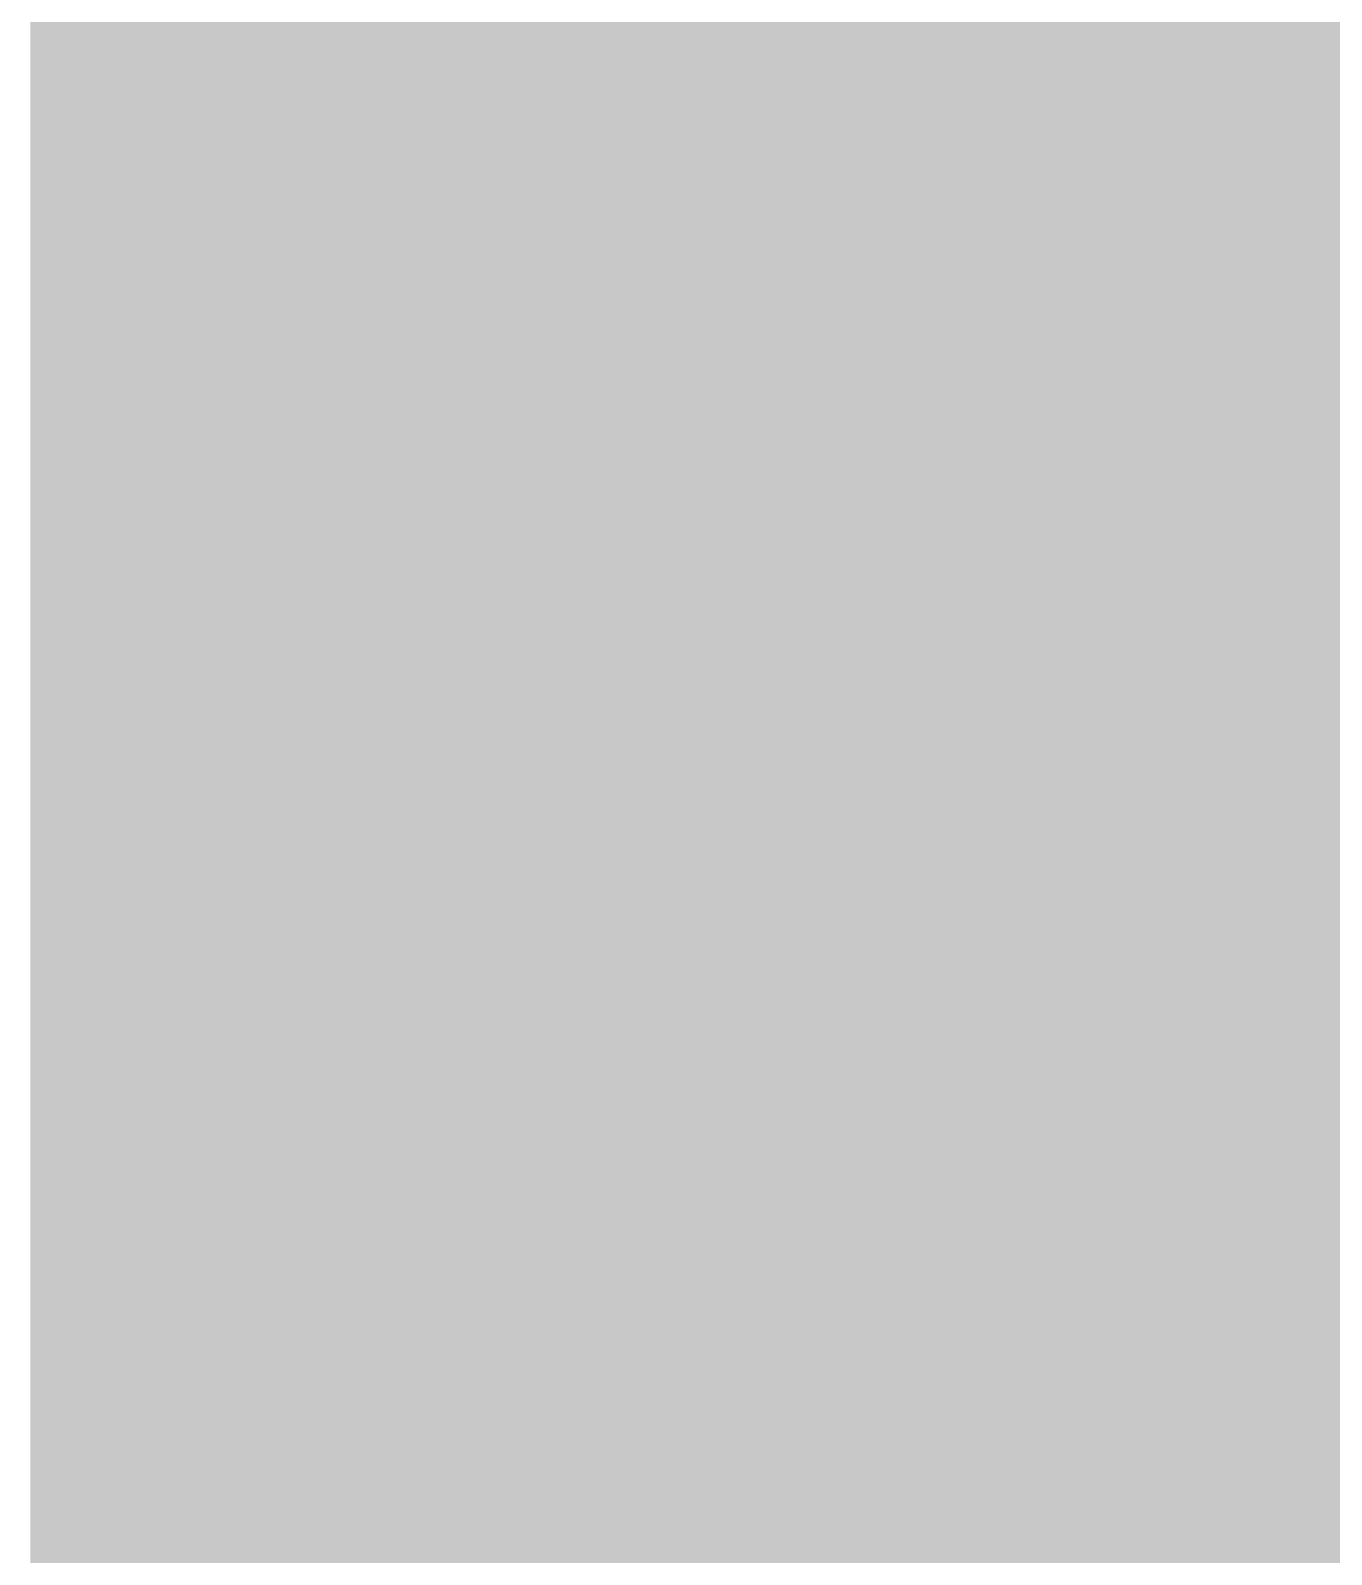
# Model space of a CAD drawing. Extents: x -0.1 to 65.1, y -1.2 to 30.1.
# Drawn here: x 27.2626 to 27.5554, y 5.6083 to 5.9512 of the extents above; entities that cross this region are included whole.
import ezdxf

# ---------------------------------------------------------------- set-up
doc = ezdxf.new("R2010")
doc.units = 0
doc.header["$MEASUREMENT"] = 0
doc.layers.get('0').update_dxf_attribs({"linetype": 'CONTINUOUS'})
doc.layers.add('2D_LINE_126', color=7, linetype='CONTINUOUS')

# ---------------------------------------------------------------- blocks, each defined once
blk = doc.blocks.new('DRAWING_63')
at = {"layer": '2D_LINE_126', "const_width": 0.0254}
for points in [[(-3.07467, -1.90881), (-3.07467, -1.89738), (-3.07467, -1.88595), (-3.07467, -1.87452), (-3.07467, -1.86309), (-3.07467, -1.85166), (-3.07467, -1.84023), (-3.07467, -1.8288), (-3.07467, -1.81737), (-3.07467, -1.80594), (-3.07467, -1.79451), (-3.07467, -1.78308), (-3.07467, -1.77165), (-3.07467, -1.76022), (-3.07467, -1.74879), (-3.07467, -1.73736), (-3.07467, -1.72593), (-3.07467, -1.7145), (-3.07467, -1.70307), (-3.07467, -1.69164), (-3.07467, -1.68021), (-3.07467, -1.66878), (-3.07467, -1.65735), (-3.07467, -1.64592), (-3.07467, -1.63449), (-3.07467, -1.62306), (-3.07467, -1.61163), (-3.07467, -1.6002), (-3.07467, -1.58877), (-3.07467, -1.57734), (-3.07467, -1.56591), (-3.07467, -1.55448), (-3.07467, -1.54305), (-3.07467, -1.53162)], [(-3.06324, -1.90881), (-3.06324, -1.89738), (-3.06324, -1.88595), (-3.06324, -1.87452), (-3.06324, -1.86309), (-3.06324, -1.85166), (-3.06324, -1.84023), (-3.06324, -1.8288), (-3.06324, -1.81737), (-3.06324, -1.80594), (-3.06324, -1.79451), (-3.06324, -1.78308), (-3.06324, -1.77165), (-3.06324, -1.76022), (-3.06324, -1.74879), (-3.06324, -1.73736), (-3.06324, -1.72593), (-3.06324, -1.7145), (-3.06324, -1.70307), (-3.06324, -1.69164), (-3.06324, -1.68021), (-3.06324, -1.66878), (-3.06324, -1.65735), (-3.06324, -1.64592), (-3.06324, -1.63449), (-3.06324, -1.62306), (-3.06324, -1.61163), (-3.06324, -1.6002), (-3.06324, -1.58877), (-3.06324, -1.57734), (-3.06324, -1.56591), (-3.06324, -1.55448), (-3.06324, -1.54305), (-3.06324, -1.53162)], [(-3.05181, -1.90881), (-3.05181, -1.89738), (-3.05181, -1.88595), (-3.05181, -1.87452), (-3.05181, -1.86309), (-3.05181, -1.85166), (-3.05181, -1.84023), (-3.05181, -1.8288), (-3.05181, -1.81737), (-3.05181, -1.80594), (-3.05181, -1.79451), (-3.05181, -1.78308), (-3.05181, -1.77165), (-3.05181, -1.76022), (-3.05181, -1.74879), (-3.05181, -1.73736), (-3.05181, -1.72593), (-3.05181, -1.7145), (-3.05181, -1.70307), (-3.05181, -1.69164), (-3.05181, -1.68021), (-3.05181, -1.66878), (-3.05181, -1.65735), (-3.05181, -1.64592), (-3.05181, -1.63449), (-3.05181, -1.62306), (-3.05181, -1.61163), (-3.05181, -1.6002), (-3.05181, -1.58877), (-3.05181, -1.57734), (-3.05181, -1.56591), (-3.05181, -1.55448), (-3.05181, -1.54305), (-3.05181, -1.53162)], [(-3.04038, -1.90881), (-3.04038, -1.89738), (-3.04038, -1.88595), (-3.04038, -1.87452), (-3.04038, -1.86309), (-3.04038, -1.85166), (-3.04038, -1.84023), (-3.04038, -1.8288), (-3.04038, -1.81737), (-3.04038, -1.80594), (-3.04038, -1.79451), (-3.04038, -1.78308), (-3.04038, -1.77165), (-3.04038, -1.76022), (-3.04038, -1.74879), (-3.04038, -1.73736), (-3.04038, -1.72593), (-3.04038, -1.7145), (-3.04038, -1.70307), (-3.04038, -1.69164), (-3.04038, -1.68021), (-3.04038, -1.66878), (-3.04038, -1.65735), (-3.04038, -1.64592), (-3.04038, -1.63449), (-3.04038, -1.62306), (-3.04038, -1.61163), (-3.04038, -1.6002), (-3.04038, -1.58877), (-3.04038, -1.57734), (-3.04038, -1.56591), (-3.04038, -1.55448), (-3.04038, -1.54305), (-3.04038, -1.53162)], [(-3.02895, -1.90881), (-3.02895, -1.89738), (-3.02895, -1.88595), (-3.02895, -1.87452), (-3.02895, -1.86309), (-3.02895, -1.85166), (-3.02895, -1.84023), (-3.02895, -1.8288), (-3.02895, -1.81737), (-3.02895, -1.80594), (-3.02895, -1.79451), (-3.02895, -1.78308), (-3.02895, -1.77165), (-3.02895, -1.76022), (-3.02895, -1.74879), (-3.02895, -1.73736), (-3.02895, -1.72593), (-3.02895, -1.7145), (-3.02895, -1.70307), (-3.02895, -1.69164), (-3.02895, -1.68021), (-3.02895, -1.66878), (-3.02895, -1.65735), (-3.02895, -1.64592), (-3.02895, -1.63449), (-3.02895, -1.62306), (-3.02895, -1.61163), (-3.02895, -1.6002), (-3.02895, -1.58877), (-3.02895, -1.57734), (-3.02895, -1.56591), (-3.02895, -1.55448), (-3.02895, -1.54305), (-3.02895, -1.53162)], [(-3.01752, -1.90881), (-3.01752, -1.89738), (-3.01752, -1.88595), (-3.01752, -1.87452), (-3.01752, -1.86309), (-3.01752, -1.85166), (-3.01752, -1.84023), (-3.01752, -1.8288), (-3.01752, -1.81737), (-3.01752, -1.80594), (-3.01752, -1.79451), (-3.01752, -1.78308), (-3.01752, -1.77165), (-3.01752, -1.76022), (-3.01752, -1.74879), (-3.01752, -1.73736), (-3.01752, -1.72593), (-3.01752, -1.7145), (-3.01752, -1.70307), (-3.01752, -1.69164), (-3.01752, -1.68021), (-3.01752, -1.66878), (-3.01752, -1.65735), (-3.01752, -1.64592), (-3.01752, -1.63449), (-3.01752, -1.62306), (-3.01752, -1.61163), (-3.01752, -1.6002), (-3.01752, -1.58877), (-3.01752, -1.57734), (-3.01752, -1.56591), (-3.01752, -1.55448), (-3.01752, -1.54305), (-3.01752, -1.53162)], [(-3.00609, -1.90881), (-3.00609, -1.89738), (-3.00609, -1.88595), (-3.00609, -1.87452), (-3.00609, -1.86309), (-3.00609, -1.85166), (-3.00609, -1.84023), (-3.00609, -1.8288), (-3.00609, -1.81737), (-3.00609, -1.80594), (-3.00609, -1.79451), (-3.00609, -1.78308), (-3.00609, -1.77165), (-3.00609, -1.76022), (-3.00609, -1.74879), (-3.00609, -1.73736), (-3.00609, -1.72593), (-3.00609, -1.7145), (-3.00609, -1.70307), (-3.00609, -1.69164), (-3.00609, -1.68021), (-3.00609, -1.66878), (-3.00609, -1.65735), (-3.00609, -1.64592), (-3.00609, -1.63449), (-3.00609, -1.62306), (-3.00609, -1.61163), (-3.00609, -1.6002), (-3.00609, -1.58877), (-3.00609, -1.57734), (-3.00609, -1.56591), (-3.00609, -1.55448), (-3.00609, -1.54305), (-3.00609, -1.53162)], [(-2.99466, -1.90881), (-2.99466, -1.89738), (-2.99466, -1.88595), (-2.99466, -1.87452), (-2.99466, -1.86309), (-2.99466, -1.85166), (-2.99466, -1.84023), (-2.99466, -1.8288), (-2.99466, -1.81737), (-2.99466, -1.80594), (-2.99466, -1.79451), (-2.99466, -1.78308), (-2.99466, -1.77165), (-2.99466, -1.76022), (-2.99466, -1.74879), (-2.99466, -1.73736), (-2.99466, -1.72593), (-2.99466, -1.7145), (-2.99466, -1.70307), (-2.99466, -1.69164), (-2.99466, -1.68021), (-2.99466, -1.66878), (-2.99466, -1.65735), (-2.99466, -1.64592), (-2.99466, -1.63449), (-2.99466, -1.62306), (-2.99466, -1.61163), (-2.99466, -1.6002), (-2.99466, -1.58877), (-2.99466, -1.57734), (-2.99466, -1.56591), (-2.99466, -1.55448), (-2.99466, -1.54305), (-2.99466, -1.53162)], [(-2.98323, -1.90881), (-2.98323, -1.89738), (-2.98323, -1.88595), (-2.98323, -1.87452), (-2.98323, -1.86309), (-2.98323, -1.85166), (-2.98323, -1.84023), (-2.98323, -1.8288), (-2.98323, -1.81737), (-2.98323, -1.80594), (-2.98323, -1.79451), (-2.98323, -1.78308), (-2.98323, -1.77165), (-2.98323, -1.76022), (-2.98323, -1.74879), (-2.98323, -1.73736), (-2.98323, -1.72593), (-2.98323, -1.7145), (-2.98323, -1.70307), (-2.98323, -1.69164), (-2.98323, -1.68021), (-2.98323, -1.66878), (-2.98323, -1.65735), (-2.98323, -1.64592), (-2.98323, -1.63449), (-2.98323, -1.62306), (-2.98323, -1.61163), (-2.98323, -1.6002), (-2.98323, -1.58877), (-2.98323, -1.57734), (-2.98323, -1.56591), (-2.98323, -1.55448), (-2.98323, -1.54305), (-2.98323, -1.53162)], [(-2.9718, -1.90881), (-2.9718, -1.89738), (-2.9718, -1.88595), (-2.9718, -1.87452), (-2.9718, -1.86309), (-2.9718, -1.85166), (-2.9718, -1.84023), (-2.9718, -1.8288), (-2.9718, -1.81737), (-2.9718, -1.80594), (-2.9718, -1.79451), (-2.9718, -1.78308), (-2.9718, -1.77165), (-2.9718, -1.76022), (-2.9718, -1.74879), (-2.9718, -1.73736), (-2.9718, -1.72593), (-2.9718, -1.7145), (-2.9718, -1.70307), (-2.9718, -1.69164), (-2.9718, -1.68021), (-2.9718, -1.66878), (-2.9718, -1.65735), (-2.9718, -1.64592), (-2.9718, -1.63449), (-2.9718, -1.62306), (-2.9718, -1.61163), (-2.9718, -1.6002), (-2.9718, -1.58877), (-2.9718, -1.57734), (-2.9718, -1.56591), (-2.9718, -1.55448), (-2.9718, -1.54305), (-2.9718, -1.53162)], [(-2.96037, -1.90881), (-2.96037, -1.89738), (-2.96037, -1.88595), (-2.96037, -1.87452), (-2.96037, -1.86309), (-2.96037, -1.85166), (-2.96037, -1.84023), (-2.96037, -1.8288), (-2.96037, -1.81737), (-2.96037, -1.80594), (-2.96037, -1.79451), (-2.96037, -1.78308), (-2.96037, -1.77165), (-2.96037, -1.76022), (-2.96037, -1.74879), (-2.96037, -1.73736), (-2.96037, -1.72593), (-2.96037, -1.7145), (-2.96037, -1.70307), (-2.96037, -1.69164), (-2.96037, -1.68021), (-2.96037, -1.66878), (-2.96037, -1.65735), (-2.96037, -1.64592), (-2.96037, -1.63449), (-2.96037, -1.62306), (-2.96037, -1.61163), (-2.96037, -1.6002), (-2.96037, -1.58877), (-2.96037, -1.57734), (-2.96037, -1.56591), (-2.96037, -1.55448), (-2.96037, -1.54305), (-2.96037, -1.53162)], [(-2.94894, -1.90881), (-2.94894, -1.89738), (-2.94894, -1.88595), (-2.94894, -1.87452), (-2.94894, -1.86309), (-2.94894, -1.85166), (-2.94894, -1.84023), (-2.94894, -1.8288), (-2.94894, -1.81737), (-2.94894, -1.80594), (-2.94894, -1.79451), (-2.94894, -1.78308), (-2.94894, -1.77165), (-2.94894, -1.76022), (-2.94894, -1.74879), (-2.94894, -1.73736), (-2.94894, -1.72593), (-2.94894, -1.7145), (-2.94894, -1.70307), (-2.94894, -1.69164), (-2.94894, -1.68021), (-2.94894, -1.66878), (-2.94894, -1.65735), (-2.94894, -1.64592), (-2.94894, -1.63449), (-2.94894, -1.62306), (-2.94894, -1.61163), (-2.94894, -1.6002), (-2.94894, -1.58877), (-2.94894, -1.57734), (-2.94894, -1.56591), (-2.94894, -1.55448), (-2.94894, -1.54305), (-2.94894, -1.53162)], [(-2.93751, -1.90881), (-2.93751, -1.89738), (-2.93751, -1.88595), (-2.93751, -1.87452), (-2.93751, -1.86309), (-2.93751, -1.85166), (-2.93751, -1.84023), (-2.93751, -1.8288), (-2.93751, -1.81737), (-2.93751, -1.80594), (-2.93751, -1.79451), (-2.93751, -1.78308), (-2.93751, -1.77165), (-2.93751, -1.76022), (-2.93751, -1.74879), (-2.93751, -1.73736), (-2.93751, -1.72593), (-2.93751, -1.7145), (-2.93751, -1.70307), (-2.93751, -1.69164), (-2.93751, -1.68021), (-2.93751, -1.66878), (-2.93751, -1.65735), (-2.93751, -1.64592), (-2.93751, -1.63449), (-2.93751, -1.62306), (-2.93751, -1.61163), (-2.93751, -1.6002), (-2.93751, -1.58877), (-2.93751, -1.57734), (-2.93751, -1.56591), (-2.93751, -1.55448), (-2.93751, -1.54305), (-2.93751, -1.53162)], [(-2.92608, -1.90881), (-2.92608, -1.89738), (-2.92608, -1.88595), (-2.92608, -1.87452), (-2.92608, -1.86309), (-2.92608, -1.85166), (-2.92608, -1.84023), (-2.92608, -1.8288), (-2.92608, -1.81737), (-2.92608, -1.80594), (-2.92608, -1.79451), (-2.92608, -1.78308), (-2.92608, -1.77165), (-2.92608, -1.76022), (-2.92608, -1.74879), (-2.92608, -1.73736), (-2.92608, -1.72593), (-2.92608, -1.7145), (-2.92608, -1.70307), (-2.92608, -1.69164), (-2.92608, -1.68021), (-2.92608, -1.66878), (-2.92608, -1.65735), (-2.92608, -1.64592), (-2.92608, -1.63449), (-2.92608, -1.62306), (-2.92608, -1.61163), (-2.92608, -1.6002), (-2.92608, -1.58877), (-2.92608, -1.57734), (-2.92608, -1.56591), (-2.92608, -1.55448), (-2.92608, -1.54305), (-2.92608, -1.53162)], [(-2.91465, -1.90881), (-2.91465, -1.89738), (-2.91465, -1.88595), (-2.91465, -1.87452), (-2.91465, -1.86309), (-2.91465, -1.85166), (-2.91465, -1.84023), (-2.91465, -1.8288), (-2.91465, -1.81737), (-2.91465, -1.80594), (-2.91465, -1.79451), (-2.91465, -1.78308), (-2.91465, -1.77165), (-2.91465, -1.76022), (-2.91465, -1.74879), (-2.91465, -1.73736), (-2.91465, -1.72593), (-2.91465, -1.7145), (-2.91465, -1.70307), (-2.91465, -1.69164), (-2.91465, -1.68021), (-2.91465, -1.66878), (-2.91465, -1.65735), (-2.91465, -1.64592), (-2.91465, -1.63449), (-2.91465, -1.62306), (-2.91465, -1.61163), (-2.91465, -1.6002), (-2.91465, -1.58877), (-2.91465, -1.57734), (-2.91465, -1.56591), (-2.91465, -1.55448), (-2.91465, -1.54305), (-2.91465, -1.53162)], [(-2.90322, -1.90881), (-2.90322, -1.89738), (-2.90322, -1.88595), (-2.90322, -1.87452), (-2.90322, -1.86309), (-2.90322, -1.85166), (-2.90322, -1.84023), (-2.90322, -1.8288), (-2.90322, -1.81737), (-2.90322, -1.80594), (-2.90322, -1.79451), (-2.90322, -1.78308), (-2.90322, -1.77165), (-2.90322, -1.76022), (-2.90322, -1.74879), (-2.90322, -1.73736), (-2.90322, -1.72593), (-2.90322, -1.7145), (-2.90322, -1.70307), (-2.90322, -1.69164), (-2.90322, -1.68021), (-2.90322, -1.66878), (-2.90322, -1.65735), (-2.90322, -1.64592), (-2.90322, -1.63449), (-2.90322, -1.62306), (-2.90322, -1.61163), (-2.90322, -1.6002), (-2.90322, -1.58877), (-2.90322, -1.57734), (-2.90322, -1.56591), (-2.90322, -1.55448), (-2.90322, -1.54305), (-2.90322, -1.53162)], [(-2.89179, -1.90881), (-2.89179, -1.89738), (-2.89179, -1.88595), (-2.89179, -1.87452), (-2.89179, -1.86309), (-2.89179, -1.85166), (-2.89179, -1.84023), (-2.89179, -1.8288), (-2.89179, -1.81737), (-2.89179, -1.80594), (-2.89179, -1.79451), (-2.89179, -1.78308), (-2.89179, -1.77165), (-2.89179, -1.76022), (-2.89179, -1.74879), (-2.89179, -1.73736), (-2.89179, -1.72593), (-2.89179, -1.7145), (-2.89179, -1.70307), (-2.89179, -1.69164), (-2.89179, -1.68021), (-2.89179, -1.66878), (-2.89179, -1.65735), (-2.89179, -1.64592), (-2.89179, -1.63449), (-2.89179, -1.62306), (-2.89179, -1.61163), (-2.89179, -1.6002), (-2.89179, -1.58877), (-2.89179, -1.57734), (-2.89179, -1.56591), (-2.89179, -1.55448), (-2.89179, -1.54305), (-2.89179, -1.53162)], [(-2.88036, -1.90881), (-2.88036, -1.89738), (-2.88036, -1.88595), (-2.88036, -1.87452), (-2.88036, -1.86309), (-2.88036, -1.85166), (-2.88036, -1.84023), (-2.88036, -1.8288), (-2.88036, -1.81737), (-2.88036, -1.80594), (-2.88036, -1.79451), (-2.88036, -1.78308), (-2.88036, -1.77165), (-2.88036, -1.76022), (-2.88036, -1.74879), (-2.88036, -1.73736), (-2.88036, -1.72593), (-2.88036, -1.7145), (-2.88036, -1.70307), (-2.88036, -1.69164), (-2.88036, -1.68021), (-2.88036, -1.66878), (-2.88036, -1.65735), (-2.88036, -1.64592), (-2.88036, -1.63449), (-2.88036, -1.62306), (-2.88036, -1.61163), (-2.88036, -1.6002), (-2.88036, -1.58877), (-2.88036, -1.57734), (-2.88036, -1.56591), (-2.88036, -1.55448), (-2.88036, -1.54305), (-2.88036, -1.53162)], [(-2.86893, -1.90881), (-2.86893, -1.89738), (-2.86893, -1.88595), (-2.86893, -1.87452), (-2.86893, -1.86309), (-2.86893, -1.85166), (-2.86893, -1.84023), (-2.86893, -1.8288), (-2.86893, -1.81737), (-2.86893, -1.80594), (-2.86893, -1.79451), (-2.86893, -1.78308), (-2.86893, -1.77165), (-2.86893, -1.76022), (-2.86893, -1.74879), (-2.86893, -1.73736), (-2.86893, -1.72593), (-2.86893, -1.7145), (-2.86893, -1.70307), (-2.86893, -1.69164), (-2.86893, -1.68021), (-2.86893, -1.66878), (-2.86893, -1.65735), (-2.86893, -1.64592), (-2.86893, -1.63449), (-2.86893, -1.62306), (-2.86893, -1.61163), (-2.86893, -1.6002), (-2.86893, -1.58877), (-2.86893, -1.57734), (-2.86893, -1.56591), (-2.86893, -1.55448), (-2.86893, -1.54305), (-2.86893, -1.53162)], [(-2.8575, -1.90881), (-2.8575, -1.89738), (-2.8575, -1.88595), (-2.8575, -1.87452), (-2.8575, -1.86309), (-2.8575, -1.85166), (-2.8575, -1.84023), (-2.8575, -1.8288), (-2.8575, -1.81737), (-2.8575, -1.80594), (-2.8575, -1.79451), (-2.8575, -1.78308), (-2.8575, -1.77165), (-2.8575, -1.76022), (-2.8575, -1.74879), (-2.8575, -1.73736), (-2.8575, -1.72593), (-2.8575, -1.7145), (-2.8575, -1.70307), (-2.8575, -1.69164), (-2.8575, -1.68021), (-2.8575, -1.66878), (-2.8575, -1.65735), (-2.8575, -1.64592), (-2.8575, -1.63449), (-2.8575, -1.62306), (-2.8575, -1.61163), (-2.8575, -1.6002), (-2.8575, -1.58877), (-2.8575, -1.57734), (-2.8575, -1.56591), (-2.8575, -1.55448), (-2.8575, -1.54305), (-2.8575, -1.53162)], [(-2.84607, -1.90881), (-2.84607, -1.89738), (-2.84607, -1.88595), (-2.84607, -1.87452), (-2.84607, -1.86309), (-2.84607, -1.85166), (-2.84607, -1.84023), (-2.84607, -1.8288), (-2.84607, -1.81737), (-2.84607, -1.80594), (-2.84607, -1.79451), (-2.84607, -1.78308), (-2.84607, -1.77165), (-2.84607, -1.76022), (-2.84607, -1.74879), (-2.84607, -1.73736), (-2.84607, -1.72593), (-2.84607, -1.7145), (-2.84607, -1.70307), (-2.84607, -1.69164), (-2.84607, -1.68021), (-2.84607, -1.66878), (-2.84607, -1.65735), (-2.84607, -1.64592), (-2.84607, -1.63449), (-2.84607, -1.62306), (-2.84607, -1.61163), (-2.84607, -1.6002), (-2.84607, -1.58877), (-2.84607, -1.57734), (-2.84607, -1.56591), (-2.84607, -1.55448), (-2.84607, -1.54305), (-2.84607, -1.53162)], [(-2.83464, -1.90881), (-2.83464, -1.89738), (-2.83464, -1.88595), (-2.83464, -1.87452), (-2.83464, -1.86309), (-2.83464, -1.85166), (-2.83464, -1.84023), (-2.83464, -1.8288), (-2.83464, -1.81737), (-2.83464, -1.80594), (-2.83464, -1.79451), (-2.83464, -1.78308), (-2.83464, -1.77165), (-2.83464, -1.76022), (-2.83464, -1.74879), (-2.83464, -1.73736), (-2.83464, -1.72593), (-2.83464, -1.7145), (-2.83464, -1.70307), (-2.83464, -1.69164), (-2.83464, -1.68021), (-2.83464, -1.66878), (-2.83464, -1.65735), (-2.83464, -1.64592), (-2.83464, -1.63449), (-2.83464, -1.62306), (-2.83464, -1.61163), (-2.83464, -1.6002), (-2.83464, -1.58877), (-2.83464, -1.57734), (-2.83464, -1.56591), (-2.83464, -1.55448), (-2.83464, -1.54305), (-2.83464, -1.53162)], [(-2.82321, -1.90881), (-2.82321, -1.89738), (-2.82321, -1.88595), (-2.82321, -1.87452), (-2.82321, -1.86309), (-2.82321, -1.85166), (-2.82321, -1.84023), (-2.82321, -1.8288), (-2.82321, -1.81737), (-2.82321, -1.80594), (-2.82321, -1.79451), (-2.82321, -1.78308), (-2.82321, -1.77165), (-2.82321, -1.76022), (-2.82321, -1.74879), (-2.82321, -1.73736), (-2.82321, -1.72593), (-2.82321, -1.7145), (-2.82321, -1.70307), (-2.82321, -1.69164), (-2.82321, -1.68021), (-2.82321, -1.66878), (-2.82321, -1.65735), (-2.82321, -1.64592), (-2.82321, -1.63449), (-2.82321, -1.62306), (-2.82321, -1.61163), (-2.82321, -1.6002), (-2.82321, -1.58877), (-2.82321, -1.57734), (-2.82321, -1.56591), (-2.82321, -1.55448), (-2.82321, -1.54305), (-2.82321, -1.53162)], [(-2.80035, -1.90881), (-2.80035, -1.89738), (-2.80035, -1.88595), (-2.80035, -1.87452), (-2.80035, -1.86309), (-2.80035, -1.85166), (-2.80035, -1.84023), (-2.80035, -1.8288), (-2.80035, -1.81737), (-2.80035, -1.80594), (-2.80035, -1.79451), (-2.80035, -1.78308), (-2.80035, -1.77165), (-2.80035, -1.76022), (-2.80035, -1.74879), (-2.80035, -1.73736), (-2.80035, -1.72593), (-2.80035, -1.7145), (-2.80035, -1.70307), (-2.80035, -1.69164), (-2.80035, -1.68021), (-2.80035, -1.66878), (-2.80035, -1.65735), (-2.80035, -1.64592), (-2.80035, -1.63449), (-2.80035, -1.62306), (-2.80035, -1.61163), (-2.80035, -1.6002), (-2.80035, -1.58877), (-2.80035, -1.57734), (-2.80035, -1.56591), (-2.80035, -1.55448), (-2.80035, -1.54305), (-2.80035, -1.53162)], [(-2.78892, -1.90881), (-2.78892, -1.89738), (-2.78892, -1.88595), (-2.78892, -1.87452), (-2.78892, -1.86309), (-2.78892, -1.85166), (-2.78892, -1.84023), (-2.78892, -1.8288), (-2.78892, -1.81737), (-2.78892, -1.80594), (-2.78892, -1.79451), (-2.78892, -1.78308), (-2.78892, -1.77165), (-2.78892, -1.76022), (-2.78892, -1.74879), (-2.78892, -1.73736), (-2.78892, -1.72593), (-2.78892, -1.7145), (-2.78892, -1.70307), (-2.78892, -1.69164), (-2.78892, -1.68021), (-2.78892, -1.66878), (-2.78892, -1.65735), (-2.78892, -1.64592), (-2.78892, -1.63449), (-2.78892, -1.62306), (-2.78892, -1.61163), (-2.78892, -1.6002), (-2.78892, -1.58877), (-2.78892, -1.57734), (-2.78892, -1.56591), (-2.78892, -1.55448), (-2.78892, -1.54305), (-2.78892, -1.53162)], [(-2.77749, -1.54305), (-2.78892, -1.54305), (-2.80035, -1.54305), (-2.81178, -1.54305), (-2.81178, -1.53162)], [(-2.77749, -1.55448), (-2.78892, -1.55448), (-2.80035, -1.55448), (-2.81178, -1.55448), (-2.81178, -1.54305), (-2.82321, -1.54305), (-2.83464, -1.54305), (-2.84607, -1.54305), (-2.8575, -1.54305), (-2.86893, -1.54305), (-2.88036, -1.54305), (-2.89179, -1.54305), (-2.90322, -1.54305), (-2.91465, -1.54305), (-2.92608, -1.54305), (-2.93751, -1.54305), (-2.94894, -1.54305), (-2.96037, -1.54305), (-2.9718, -1.54305), (-2.98323, -1.54305), (-2.99466, -1.54305), (-3.00609, -1.54305), (-3.01752, -1.54305), (-3.02895, -1.54305), (-3.04038, -1.54305), (-3.05181, -1.54305), (-3.06324, -1.54305), (-3.07467, -1.54305)], [(-2.77749, -1.56591), (-2.78892, -1.56591), (-2.80035, -1.56591), (-2.81178, -1.56591), (-2.81178, -1.55448), (-2.82321, -1.55448), (-2.83464, -1.55448), (-2.84607, -1.55448), (-2.8575, -1.55448), (-2.86893, -1.55448), (-2.88036, -1.55448), (-2.89179, -1.55448), (-2.90322, -1.55448), (-2.91465, -1.55448), (-2.92608, -1.55448), (-2.93751, -1.55448), (-2.94894, -1.55448), (-2.96037, -1.55448), (-2.9718, -1.55448), (-2.98323, -1.55448), (-2.99466, -1.55448), (-3.00609, -1.55448), (-3.01752, -1.55448), (-3.02895, -1.55448), (-3.04038, -1.55448), (-3.05181, -1.55448), (-3.06324, -1.55448), (-3.07467, -1.55448)], [(-2.77749, -1.57734), (-2.78892, -1.57734), (-2.80035, -1.57734), (-2.81178, -1.57734), (-2.81178, -1.56591), (-2.82321, -1.56591), (-2.83464, -1.56591), (-2.84607, -1.56591), (-2.8575, -1.56591), (-2.86893, -1.56591), (-2.88036, -1.56591), (-2.89179, -1.56591), (-2.90322, -1.56591), (-2.91465, -1.56591), (-2.92608, -1.56591), (-2.93751, -1.56591), (-2.94894, -1.56591), (-2.96037, -1.56591), (-2.9718, -1.56591), (-2.98323, -1.56591), (-2.99466, -1.56591), (-3.00609, -1.56591), (-3.01752, -1.56591), (-3.02895, -1.56591), (-3.04038, -1.56591), (-3.05181, -1.56591), (-3.06324, -1.56591), (-3.07467, -1.56591)], [(-2.77749, -1.58877), (-2.78892, -1.58877), (-2.80035, -1.58877), (-2.81178, -1.58877), (-2.81178, -1.57734), (-2.82321, -1.57734), (-2.83464, -1.57734), (-2.84607, -1.57734), (-2.8575, -1.57734), (-2.86893, -1.57734), (-2.88036, -1.57734), (-2.89179, -1.57734), (-2.90322, -1.57734), (-2.91465, -1.57734), (-2.92608, -1.57734), (-2.93751, -1.57734), (-2.94894, -1.57734), (-2.96037, -1.57734), (-2.9718, -1.57734), (-2.98323, -1.57734), (-2.99466, -1.57734), (-3.00609, -1.57734), (-3.01752, -1.57734), (-3.02895, -1.57734), (-3.04038, -1.57734), (-3.05181, -1.57734), (-3.06324, -1.57734), (-3.07467, -1.57734)], [(-2.77749, -1.6002), (-2.78892, -1.6002), (-2.80035, -1.6002), (-2.81178, -1.6002), (-2.81178, -1.58877), (-2.82321, -1.58877), (-2.83464, -1.58877), (-2.84607, -1.58877), (-2.8575, -1.58877), (-2.86893, -1.58877), (-2.88036, -1.58877), (-2.89179, -1.58877), (-2.90322, -1.58877), (-2.91465, -1.58877), (-2.92608, -1.58877), (-2.93751, -1.58877), (-2.94894, -1.58877), (-2.96037, -1.58877), (-2.9718, -1.58877), (-2.98323, -1.58877), (-2.99466, -1.58877), (-3.00609, -1.58877), (-3.01752, -1.58877), (-3.02895, -1.58877), (-3.04038, -1.58877), (-3.05181, -1.58877), (-3.06324, -1.58877), (-3.07467, -1.58877)], [(-2.77749, -1.61163), (-2.78892, -1.61163), (-2.80035, -1.61163), (-2.81178, -1.61163), (-2.81178, -1.6002), (-2.82321, -1.6002), (-2.83464, -1.6002), (-2.84607, -1.6002), (-2.8575, -1.6002), (-2.86893, -1.6002), (-2.88036, -1.6002), (-2.89179, -1.6002), (-2.90322, -1.6002), (-2.91465, -1.6002), (-2.92608, -1.6002), (-2.93751, -1.6002), (-2.94894, -1.6002), (-2.96037, -1.6002), (-2.9718, -1.6002), (-2.98323, -1.6002), (-2.99466, -1.6002), (-3.00609, -1.6002), (-3.01752, -1.6002), (-3.02895, -1.6002), (-3.04038, -1.6002), (-3.05181, -1.6002), (-3.06324, -1.6002), (-3.07467, -1.6002)], [(-2.77749, -1.62306), (-2.78892, -1.62306), (-2.80035, -1.62306), (-2.81178, -1.62306), (-2.81178, -1.61163), (-2.82321, -1.61163), (-2.83464, -1.61163), (-2.84607, -1.61163), (-2.8575, -1.61163), (-2.86893, -1.61163), (-2.88036, -1.61163), (-2.89179, -1.61163), (-2.90322, -1.61163), (-2.91465, -1.61163), (-2.92608, -1.61163), (-2.93751, -1.61163), (-2.94894, -1.61163), (-2.96037, -1.61163), (-2.9718, -1.61163), (-2.98323, -1.61163), (-2.99466, -1.61163), (-3.00609, -1.61163), (-3.01752, -1.61163), (-3.02895, -1.61163), (-3.04038, -1.61163), (-3.05181, -1.61163), (-3.06324, -1.61163), (-3.07467, -1.61163)], [(-2.77749, -1.63449), (-2.78892, -1.63449), (-2.80035, -1.63449), (-2.81178, -1.63449), (-2.81178, -1.62306), (-2.82321, -1.62306), (-2.83464, -1.62306), (-2.84607, -1.62306), (-2.8575, -1.62306), (-2.86893, -1.62306), (-2.88036, -1.62306), (-2.89179, -1.62306), (-2.90322, -1.62306), (-2.91465, -1.62306), (-2.92608, -1.62306), (-2.93751, -1.62306), (-2.94894, -1.62306), (-2.96037, -1.62306), (-2.9718, -1.62306), (-2.98323, -1.62306), (-2.99466, -1.62306), (-3.00609, -1.62306), (-3.01752, -1.62306), (-3.02895, -1.62306), (-3.04038, -1.62306), (-3.05181, -1.62306), (-3.06324, -1.62306), (-3.07467, -1.62306)], [(-2.77749, -1.64592), (-2.78892, -1.64592), (-2.80035, -1.64592), (-2.81178, -1.64592), (-2.81178, -1.63449), (-2.82321, -1.63449), (-2.83464, -1.63449), (-2.84607, -1.63449), (-2.8575, -1.63449), (-2.86893, -1.63449), (-2.88036, -1.63449), (-2.89179, -1.63449), (-2.90322, -1.63449), (-2.91465, -1.63449), (-2.92608, -1.63449), (-2.93751, -1.63449), (-2.94894, -1.63449), (-2.96037, -1.63449), (-2.9718, -1.63449), (-2.98323, -1.63449), (-2.99466, -1.63449), (-3.00609, -1.63449), (-3.01752, -1.63449), (-3.02895, -1.63449), (-3.04038, -1.63449), (-3.05181, -1.63449), (-3.06324, -1.63449), (-3.07467, -1.63449)], [(-2.77749, -1.65735), (-2.78892, -1.65735), (-2.80035, -1.65735), (-2.81178, -1.65735), (-2.81178, -1.64592), (-2.82321, -1.64592), (-2.83464, -1.64592), (-2.84607, -1.64592), (-2.8575, -1.64592), (-2.86893, -1.64592), (-2.88036, -1.64592), (-2.89179, -1.64592), (-2.90322, -1.64592), (-2.91465, -1.64592), (-2.92608, -1.64592), (-2.93751, -1.64592), (-2.94894, -1.64592), (-2.96037, -1.64592), (-2.9718, -1.64592), (-2.98323, -1.64592), (-2.99466, -1.64592), (-3.00609, -1.64592), (-3.01752, -1.64592), (-3.02895, -1.64592), (-3.04038, -1.64592), (-3.05181, -1.64592), (-3.06324, -1.64592), (-3.07467, -1.64592)], [(-2.77749, -1.66878), (-2.78892, -1.66878), (-2.80035, -1.66878), (-2.81178, -1.66878), (-2.81178, -1.65735), (-2.82321, -1.65735), (-2.83464, -1.65735), (-2.84607, -1.65735), (-2.8575, -1.65735), (-2.86893, -1.65735), (-2.88036, -1.65735), (-2.89179, -1.65735), (-2.90322, -1.65735), (-2.91465, -1.65735), (-2.92608, -1.65735), (-2.93751, -1.65735), (-2.94894, -1.65735), (-2.96037, -1.65735), (-2.9718, -1.65735), (-2.98323, -1.65735), (-2.99466, -1.65735), (-3.00609, -1.65735), (-3.01752, -1.65735), (-3.02895, -1.65735), (-3.04038, -1.65735), (-3.05181, -1.65735), (-3.06324, -1.65735), (-3.07467, -1.65735)], [(-2.77749, -1.68021), (-2.78892, -1.68021), (-2.80035, -1.68021), (-2.81178, -1.68021), (-2.81178, -1.66878), (-2.82321, -1.66878), (-2.83464, -1.66878), (-2.84607, -1.66878), (-2.8575, -1.66878), (-2.86893, -1.66878), (-2.88036, -1.66878), (-2.89179, -1.66878), (-2.90322, -1.66878), (-2.91465, -1.66878), (-2.92608, -1.66878), (-2.93751, -1.66878), (-2.94894, -1.66878), (-2.96037, -1.66878), (-2.9718, -1.66878), (-2.98323, -1.66878), (-2.99466, -1.66878), (-3.00609, -1.66878), (-3.01752, -1.66878), (-3.02895, -1.66878), (-3.04038, -1.66878), (-3.05181, -1.66878), (-3.06324, -1.66878), (-3.07467, -1.66878)], [(-2.77749, -1.69164), (-2.78892, -1.69164), (-2.80035, -1.69164), (-2.81178, -1.69164), (-2.81178, -1.68021), (-2.82321, -1.68021), (-2.83464, -1.68021), (-2.84607, -1.68021), (-2.8575, -1.68021), (-2.86893, -1.68021), (-2.88036, -1.68021), (-2.89179, -1.68021), (-2.90322, -1.68021), (-2.91465, -1.68021), (-2.92608, -1.68021), (-2.93751, -1.68021), (-2.94894, -1.68021), (-2.96037, -1.68021), (-2.9718, -1.68021), (-2.98323, -1.68021), (-2.99466, -1.68021), (-3.00609, -1.68021), (-3.01752, -1.68021), (-3.02895, -1.68021), (-3.04038, -1.68021), (-3.05181, -1.68021), (-3.06324, -1.68021), (-3.07467, -1.68021)], [(-2.77749, -1.70307), (-2.78892, -1.70307), (-2.80035, -1.70307), (-2.81178, -1.70307), (-2.81178, -1.69164), (-2.82321, -1.69164), (-2.83464, -1.69164), (-2.84607, -1.69164), (-2.8575, -1.69164), (-2.86893, -1.69164), (-2.88036, -1.69164), (-2.89179, -1.69164), (-2.90322, -1.69164), (-2.91465, -1.69164), (-2.92608, -1.69164), (-2.93751, -1.69164), (-2.94894, -1.69164), (-2.96037, -1.69164), (-2.9718, -1.69164), (-2.98323, -1.69164), (-2.99466, -1.69164), (-3.00609, -1.69164), (-3.01752, -1.69164), (-3.02895, -1.69164), (-3.04038, -1.69164), (-3.05181, -1.69164), (-3.06324, -1.69164), (-3.07467, -1.69164)], [(-2.77749, -1.7145), (-2.78892, -1.7145), (-2.80035, -1.7145), (-2.81178, -1.7145), (-2.81178, -1.70307), (-2.82321, -1.70307), (-2.83464, -1.70307), (-2.84607, -1.70307), (-2.8575, -1.70307), (-2.86893, -1.70307), (-2.88036, -1.70307), (-2.89179, -1.70307), (-2.90322, -1.70307), (-2.91465, -1.70307), (-2.92608, -1.70307), (-2.93751, -1.70307), (-2.94894, -1.70307), (-2.96037, -1.70307), (-2.9718, -1.70307), (-2.98323, -1.70307), (-2.99466, -1.70307), (-3.00609, -1.70307), (-3.01752, -1.70307), (-3.02895, -1.70307), (-3.04038, -1.70307), (-3.05181, -1.70307), (-3.06324, -1.70307), (-3.07467, -1.70307)], [(-2.77749, -1.72593), (-2.78892, -1.72593), (-2.80035, -1.72593), (-2.81178, -1.72593), (-2.81178, -1.7145), (-2.82321, -1.7145), (-2.83464, -1.7145), (-2.84607, -1.7145), (-2.8575, -1.7145), (-2.86893, -1.7145), (-2.88036, -1.7145), (-2.89179, -1.7145), (-2.90322, -1.7145), (-2.91465, -1.7145), (-2.92608, -1.7145), (-2.93751, -1.7145), (-2.94894, -1.7145), (-2.96037, -1.7145), (-2.9718, -1.7145), (-2.98323, -1.7145), (-2.99466, -1.7145), (-3.00609, -1.7145), (-3.01752, -1.7145), (-3.02895, -1.7145), (-3.04038, -1.7145), (-3.05181, -1.7145), (-3.06324, -1.7145), (-3.07467, -1.7145)], [(-2.77749, -1.73736), (-2.78892, -1.73736), (-2.80035, -1.73736), (-2.81178, -1.73736), (-2.81178, -1.72593), (-2.82321, -1.72593), (-2.83464, -1.72593), (-2.84607, -1.72593), (-2.8575, -1.72593), (-2.86893, -1.72593), (-2.88036, -1.72593), (-2.89179, -1.72593), (-2.90322, -1.72593), (-2.91465, -1.72593), (-2.92608, -1.72593), (-2.93751, -1.72593), (-2.94894, -1.72593), (-2.96037, -1.72593), (-2.9718, -1.72593), (-2.98323, -1.72593), (-2.99466, -1.72593), (-3.00609, -1.72593), (-3.01752, -1.72593), (-3.02895, -1.72593), (-3.04038, -1.72593), (-3.05181, -1.72593), (-3.06324, -1.72593), (-3.07467, -1.72593)], [(-2.77749, -1.74879), (-2.78892, -1.74879), (-2.80035, -1.74879), (-2.81178, -1.74879), (-2.81178, -1.73736), (-2.82321, -1.73736), (-2.83464, -1.73736), (-2.84607, -1.73736), (-2.8575, -1.73736), (-2.86893, -1.73736), (-2.88036, -1.73736), (-2.89179, -1.73736), (-2.90322, -1.73736), (-2.91465, -1.73736), (-2.92608, -1.73736), (-2.93751, -1.73736), (-2.94894, -1.73736), (-2.96037, -1.73736), (-2.9718, -1.73736), (-2.98323, -1.73736), (-2.99466, -1.73736), (-3.00609, -1.73736), (-3.01752, -1.73736), (-3.02895, -1.73736), (-3.04038, -1.73736), (-3.05181, -1.73736), (-3.06324, -1.73736), (-3.07467, -1.73736)], [(-2.77749, -1.76022), (-2.78892, -1.76022), (-2.80035, -1.76022), (-2.81178, -1.76022), (-2.81178, -1.74879), (-2.82321, -1.74879), (-2.83464, -1.74879), (-2.84607, -1.74879), (-2.8575, -1.74879), (-2.86893, -1.74879), (-2.88036, -1.74879), (-2.89179, -1.74879), (-2.90322, -1.74879), (-2.91465, -1.74879), (-2.92608, -1.74879), (-2.93751, -1.74879), (-2.94894, -1.74879), (-2.96037, -1.74879), (-2.9718, -1.74879), (-2.98323, -1.74879), (-2.99466, -1.74879), (-3.00609, -1.74879), (-3.01752, -1.74879), (-3.02895, -1.74879), (-3.04038, -1.74879), (-3.05181, -1.74879), (-3.06324, -1.74879), (-3.07467, -1.74879)], [(-2.77749, -1.77165), (-2.78892, -1.77165), (-2.80035, -1.77165), (-2.81178, -1.77165), (-2.81178, -1.76022), (-2.82321, -1.76022), (-2.83464, -1.76022), (-2.84607, -1.76022), (-2.8575, -1.76022), (-2.86893, -1.76022), (-2.88036, -1.76022), (-2.89179, -1.76022), (-2.90322, -1.76022), (-2.91465, -1.76022), (-2.92608, -1.76022), (-2.93751, -1.76022), (-2.94894, -1.76022), (-2.96037, -1.76022), (-2.9718, -1.76022), (-2.98323, -1.76022), (-2.99466, -1.76022), (-3.00609, -1.76022), (-3.01752, -1.76022), (-3.02895, -1.76022), (-3.04038, -1.76022), (-3.05181, -1.76022), (-3.06324, -1.76022), (-3.07467, -1.76022)], [(-2.77749, -1.78308), (-2.78892, -1.78308), (-2.80035, -1.78308), (-2.81178, -1.78308), (-2.81178, -1.77165), (-2.82321, -1.77165), (-2.83464, -1.77165), (-2.84607, -1.77165), (-2.8575, -1.77165), (-2.86893, -1.77165), (-2.88036, -1.77165), (-2.89179, -1.77165), (-2.90322, -1.77165), (-2.91465, -1.77165), (-2.92608, -1.77165), (-2.93751, -1.77165), (-2.94894, -1.77165), (-2.96037, -1.77165), (-2.9718, -1.77165), (-2.98323, -1.77165), (-2.99466, -1.77165), (-3.00609, -1.77165), (-3.01752, -1.77165), (-3.02895, -1.77165), (-3.04038, -1.77165), (-3.05181, -1.77165), (-3.06324, -1.77165), (-3.07467, -1.77165)], [(-2.77749, -1.79451), (-2.78892, -1.79451), (-2.80035, -1.79451), (-2.81178, -1.79451), (-2.81178, -1.78308), (-2.82321, -1.78308), (-2.83464, -1.78308), (-2.84607, -1.78308), (-2.8575, -1.78308), (-2.86893, -1.78308), (-2.88036, -1.78308), (-2.89179, -1.78308), (-2.90322, -1.78308), (-2.91465, -1.78308), (-2.92608, -1.78308), (-2.93751, -1.78308), (-2.94894, -1.78308), (-2.96037, -1.78308), (-2.9718, -1.78308), (-2.98323, -1.78308), (-2.99466, -1.78308), (-3.00609, -1.78308), (-3.01752, -1.78308), (-3.02895, -1.78308), (-3.04038, -1.78308), (-3.05181, -1.78308), (-3.06324, -1.78308), (-3.07467, -1.78308)], [(-2.77749, -1.80594), (-2.78892, -1.80594), (-2.80035, -1.80594), (-2.81178, -1.80594), (-2.81178, -1.79451), (-2.82321, -1.79451), (-2.83464, -1.79451), (-2.84607, -1.79451), (-2.8575, -1.79451), (-2.86893, -1.79451), (-2.88036, -1.79451), (-2.89179, -1.79451), (-2.90322, -1.79451), (-2.91465, -1.79451), (-2.92608, -1.79451), (-2.93751, -1.79451), (-2.94894, -1.79451), (-2.96037, -1.79451), (-2.9718, -1.79451), (-2.98323, -1.79451), (-2.99466, -1.79451), (-3.00609, -1.79451), (-3.01752, -1.79451), (-3.02895, -1.79451), (-3.04038, -1.79451), (-3.05181, -1.79451), (-3.06324, -1.79451), (-3.07467, -1.79451)], [(-2.77749, -1.81737), (-2.78892, -1.81737), (-2.80035, -1.81737), (-2.81178, -1.81737), (-2.81178, -1.80594), (-2.82321, -1.80594), (-2.83464, -1.80594), (-2.84607, -1.80594), (-2.8575, -1.80594), (-2.86893, -1.80594), (-2.88036, -1.80594), (-2.89179, -1.80594), (-2.90322, -1.80594), (-2.91465, -1.80594), (-2.92608, -1.80594), (-2.93751, -1.80594), (-2.94894, -1.80594), (-2.96037, -1.80594), (-2.9718, -1.80594), (-2.98323, -1.80594), (-2.99466, -1.80594), (-3.00609, -1.80594), (-3.01752, -1.80594), (-3.02895, -1.80594), (-3.04038, -1.80594), (-3.05181, -1.80594), (-3.06324, -1.80594), (-3.07467, -1.80594)], [(-2.77749, -1.8288), (-2.78892, -1.8288), (-2.80035, -1.8288), (-2.81178, -1.8288), (-2.81178, -1.81737), (-2.82321, -1.81737), (-2.83464, -1.81737), (-2.84607, -1.81737), (-2.8575, -1.81737), (-2.86893, -1.81737), (-2.88036, -1.81737), (-2.89179, -1.81737), (-2.90322, -1.81737), (-2.91465, -1.81737), (-2.92608, -1.81737), (-2.93751, -1.81737), (-2.94894, -1.81737), (-2.96037, -1.81737), (-2.9718, -1.81737), (-2.98323, -1.81737), (-2.99466, -1.81737), (-3.00609, -1.81737), (-3.01752, -1.81737), (-3.02895, -1.81737), (-3.04038, -1.81737), (-3.05181, -1.81737), (-3.06324, -1.81737), (-3.07467, -1.81737)], [(-2.77749, -1.84023), (-2.78892, -1.84023), (-2.80035, -1.84023), (-2.81178, -1.84023), (-2.81178, -1.8288), (-2.82321, -1.8288), (-2.83464, -1.8288), (-2.84607, -1.8288), (-2.8575, -1.8288), (-2.86893, -1.8288), (-2.88036, -1.8288), (-2.89179, -1.8288), (-2.90322, -1.8288), (-2.91465, -1.8288), (-2.92608, -1.8288), (-2.93751, -1.8288), (-2.94894, -1.8288), (-2.96037, -1.8288), (-2.9718, -1.8288), (-2.98323, -1.8288), (-2.99466, -1.8288), (-3.00609, -1.8288), (-3.01752, -1.8288), (-3.02895, -1.8288), (-3.04038, -1.8288), (-3.05181, -1.8288), (-3.06324, -1.8288), (-3.07467, -1.8288)], [(-2.77749, -1.85166), (-2.78892, -1.85166), (-2.80035, -1.85166), (-2.81178, -1.85166), (-2.81178, -1.84023), (-2.82321, -1.84023), (-2.83464, -1.84023), (-2.84607, -1.84023), (-2.8575, -1.84023), (-2.86893, -1.84023), (-2.88036, -1.84023), (-2.89179, -1.84023), (-2.90322, -1.84023), (-2.91465, -1.84023), (-2.92608, -1.84023), (-2.93751, -1.84023), (-2.94894, -1.84023), (-2.96037, -1.84023), (-2.9718, -1.84023), (-2.98323, -1.84023), (-2.99466, -1.84023), (-3.00609, -1.84023), (-3.01752, -1.84023), (-3.02895, -1.84023), (-3.04038, -1.84023), (-3.05181, -1.84023), (-3.06324, -1.84023), (-3.07467, -1.84023)], [(-2.77749, -1.86309), (-2.78892, -1.86309), (-2.80035, -1.86309), (-2.81178, -1.86309), (-2.81178, -1.85166), (-2.82321, -1.85166), (-2.83464, -1.85166), (-2.84607, -1.85166), (-2.8575, -1.85166), (-2.86893, -1.85166), (-2.88036, -1.85166), (-2.89179, -1.85166), (-2.90322, -1.85166), (-2.91465, -1.85166), (-2.92608, -1.85166), (-2.93751, -1.85166), (-2.94894, -1.85166), (-2.96037, -1.85166), (-2.9718, -1.85166), (-2.98323, -1.85166), (-2.99466, -1.85166), (-3.00609, -1.85166), (-3.01752, -1.85166), (-3.02895, -1.85166), (-3.04038, -1.85166), (-3.05181, -1.85166), (-3.06324, -1.85166), (-3.07467, -1.85166)], [(-2.77749, -1.87452), (-2.78892, -1.87452), (-2.80035, -1.87452), (-2.81178, -1.87452), (-2.81178, -1.86309), (-2.82321, -1.86309), (-2.83464, -1.86309), (-2.84607, -1.86309), (-2.8575, -1.86309), (-2.86893, -1.86309), (-2.88036, -1.86309), (-2.89179, -1.86309), (-2.90322, -1.86309), (-2.91465, -1.86309), (-2.92608, -1.86309), (-2.93751, -1.86309), (-2.94894, -1.86309), (-2.96037, -1.86309), (-2.9718, -1.86309), (-2.98323, -1.86309), (-2.99466, -1.86309), (-3.00609, -1.86309), (-3.01752, -1.86309), (-3.02895, -1.86309), (-3.04038, -1.86309), (-3.05181, -1.86309), (-3.06324, -1.86309), (-3.07467, -1.86309)], [(-2.77749, -1.88595), (-2.78892, -1.88595), (-2.80035, -1.88595), (-2.81178, -1.88595), (-2.81178, -1.87452), (-2.82321, -1.87452), (-2.83464, -1.87452), (-2.84607, -1.87452), (-2.8575, -1.87452), (-2.86893, -1.87452), (-2.88036, -1.87452), (-2.89179, -1.87452), (-2.90322, -1.87452), (-2.91465, -1.87452), (-2.92608, -1.87452), (-2.93751, -1.87452), (-2.94894, -1.87452), (-2.96037, -1.87452), (-2.9718, -1.87452), (-2.98323, -1.87452), (-2.99466, -1.87452), (-3.00609, -1.87452), (-3.01752, -1.87452), (-3.02895, -1.87452), (-3.04038, -1.87452), (-3.05181, -1.87452), (-3.06324, -1.87452), (-3.07467, -1.87452)], [(-2.77749, -1.89738), (-2.78892, -1.89738), (-2.80035, -1.89738), (-2.81178, -1.89738), (-2.81178, -1.88595), (-2.82321, -1.88595), (-2.83464, -1.88595), (-2.84607, -1.88595), (-2.8575, -1.88595), (-2.86893, -1.88595), (-2.88036, -1.88595), (-2.89179, -1.88595), (-2.90322, -1.88595), (-2.91465, -1.88595), (-2.92608, -1.88595), (-2.93751, -1.88595), (-2.94894, -1.88595), (-2.96037, -1.88595), (-2.9718, -1.88595), (-2.98323, -1.88595), (-2.99466, -1.88595), (-3.00609, -1.88595), (-3.01752, -1.88595), (-3.02895, -1.88595), (-3.04038, -1.88595), (-3.05181, -1.88595), (-3.06324, -1.88595), (-3.07467, -1.88595)], [(-2.81178, -1.90881), (-2.81178, -1.89738), (-2.82321, -1.89738), (-2.83464, -1.89738), (-2.84607, -1.89738), (-2.8575, -1.89738), (-2.86893, -1.89738), (-2.88036, -1.89738), (-2.89179, -1.89738), (-2.90322, -1.89738), (-2.91465, -1.89738), (-2.92608, -1.89738), (-2.93751, -1.89738), (-2.94894, -1.89738), (-2.96037, -1.89738), (-2.9718, -1.89738), (-2.98323, -1.89738), (-2.99466, -1.89738), (-3.00609, -1.89738), (-3.01752, -1.89738), (-3.02895, -1.89738), (-3.04038, -1.89738), (-3.05181, -1.89738), (-3.06324, -1.89738), (-3.07467, -1.89738)]]:
    blk.add_lwpolyline(points, dxfattribs=at)

msp = doc.modelspace()

# ---------------------------------------------------------------- block references
msp.add_blockref('DRAWING_63', (30.35, 7.5))

doc.saveas('drawing.dxf')
